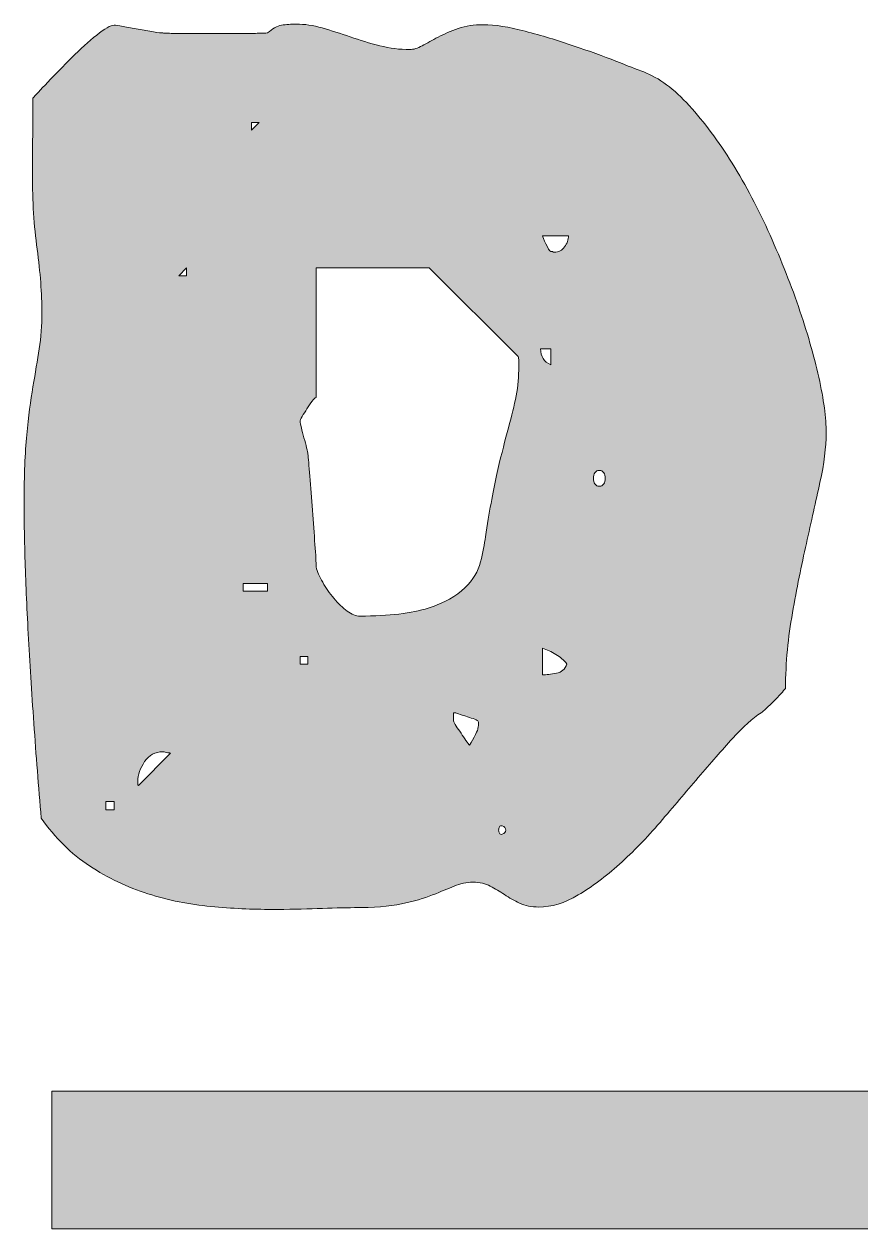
# Model space of a CAD drawing. Header units: inches. Extents: x 150 to 930, y -913 to -168.
# Drawn here: x 149.6 to 258.8, y -537.7 to -380.5 of the extents above; entities that cross this region are included whole.
import ezdxf

# ---------------------------------------------------------------- set-up
doc = ezdxf.new("R2010")
doc.units = ezdxf.units.IN
doc.header["$MEASUREMENT"] = 0
doc.layers.add('Layer 1', color=7, linetype='Continuous')

# ---------------------------------------------------------------- blocks, each defined once
blk = doc.blocks.new('block 4')
at = {"layer": 'Layer 1', "true_color": 0x2a4f7b}
h = blk.add_hatch(color=167, dxfattribs=at)
h.dxf.hatch_style = 2
edge = h.paths.add_edge_path()
edge.add_spline(control_points=[(149.6, -442.8), (149.6, -439.35), (149.71, -436.44), (149.95, -434.07), (150.18, -431.7), (150.45, -429.61), (150.76, -427.81), (151.07, -426), (151.34, -424.35), (151.57, -422.86), (151.8, -421.36), (151.92, -419.79), (151.92, -418.14), (151.92, -415.67), (151.71, -412.91), (151.3, -409.87), (150.89, -406.83), (150.68, -403.59), (150.68, -400.13), (150.68, -399.77), (150.68, -399.12), (150.68, -398.16), (150.68, -397.21), (150.69, -396.2), (150.72, -395.15), (150.75, -394.09), (150.76, -393.09), (150.76, -392.13), (150.76, -391.18), (150.76, -390.52), (150.76, -390.16), (151.07, -389.8), (151.71, -389.11), (152.69, -388.07), (153.67, -387.04), (154.71, -385.98), (155.82, -384.87), (156.93, -383.76), (158.01, -382.78), (159.07, -381.93), (160.12, -381.08), (160.88, -380.65), (161.35, -380.65), (161.5, -380.65), (161.89, -380.7), (162.51, -380.81), (163.13, -380.91), (163.78, -381.03), (164.48, -381.16), (165.17, -381.29), (165.84, -381.4), (166.49, -381.51), (167.13, -381.61), (167.53, -381.66), (167.69, -381.66), (167.74, -381.66), (168.03, -381.67), (168.58, -381.7), (169.12, -381.72), (169.76, -381.73), (170.51, -381.73), (171.26, -381.73), (171.99, -381.73), (172.71, -381.73), (173.43, -381.73), (174.03, -381.73), (174.49, -381.73), (174.75, -381.73), (175.21, -381.73), (175.88, -381.73), (176.55, -381.73), (177.25, -381.73), (177.97, -381.73), (178.69, -381.73), (179.37, -381.72), (180.02, -381.7), (180.66, -381.67), (181.11, -381.66), (181.37, -381.66), (181.99, -381.09), (182.59, -380.76), (183.19, -380.65), (183.78, -380.55), (184.43, -380.5), (185.16, -380.5), (186.19, -380.5), (187.29, -380.67), (188.48, -381), (189.67, -381.34), (190.89, -381.72), (192.15, -382.16), (193.41, -382.6), (194.7, -382.99), (196.02, -383.32), (197.33, -383.66), (198.63, -383.82), (199.92, -383.82), (200.39, -383.82), (200.93, -383.66), (201.54, -383.32), (202.16, -382.99), (202.86, -382.61), (203.63, -382.2), (204.4, -381.79), (205.28, -381.41), (206.26, -381.08), (207.24, -380.74), (208.32, -380.58), (209.51, -380.58), (211.05, -380.58), (212.88, -380.86), (214.99, -381.43), (217.11, -381.99), (219.19, -382.62), (221.26, -383.32), (223.32, -384.02), (225.17, -384.69), (226.82, -385.33), (228.47, -385.98), (229.55, -386.4), (230.07, -386.61), (232.08, -387.28), (234.06, -388.65), (236.02, -390.74), (237.98, -392.83), (239.86, -395.29), (241.66, -398.12), (243.47, -400.96), (245.13, -404.05), (246.65, -407.4), (248.17, -410.75), (249.5, -414.06), (250.63, -417.33), (251.76, -420.61), (252.65, -423.68), (253.3, -426.57), (253.94, -429.46), (254.26, -431.88), (254.26, -433.83), (254.26, -435.69), (253.99, -437.84), (253.45, -440.29), (252.91, -442.74), (252.32, -445.39), (251.67, -448.25), (251.03, -451.11), (250.42, -454.13), (249.86, -457.3), (249.29, -460.47), (248.98, -463.75), (248.93, -467.15), (248.82, -467.31), (248.63, -467.54), (248.35, -467.85), (248.07, -468.16), (247.76, -468.48), (247.42, -468.81), (247.09, -469.15), (246.76, -469.46), (246.46, -469.74), (246.15, -470.03), (245.91, -470.22), (245.76, -470.32), (244.68, -471.04), (243.44, -472.16), (242.05, -473.68), (240.66, -475.2), (239.16, -476.9), (237.57, -478.79), (235.97, -480.67), (234.31, -482.61), (232.58, -484.62), (230.85, -486.63), (229.09, -488.45), (227.29, -490.07), (225.48, -491.69), (223.69, -493.03), (221.91, -494.09), (220.13, -495.15), (218.42, -495.67), (216.77, -495.67), (215.79, -495.67), (214.96, -495.51), (214.26, -495.17), (213.56, -494.84), (212.91, -494.47), (212.29, -494.05), (211.67, -493.64), (211.05, -493.27), (210.43, -492.93), (209.82, -492.59), (209.07, -492.43), (208.19, -492.43), (207.31, -492.43), (206.49, -492.59), (205.72, -492.93), (204.95, -493.27), (204, -493.65), (202.9, -494.09), (201.79, -494.53), (200.44, -494.91), (198.84, -495.25), (197.24, -495.58), (195.21, -495.75), (192.73, -495.75), (191.29, -495.75), (189.67, -495.79), (187.86, -495.87), (186.06, -495.95), (184.07, -495.98), (181.91, -495.98), (179.38, -495.98), (176.73, -495.86), (173.95, -495.6), (171.17, -495.34), (168.43, -494.79), (165.75, -493.94), (163.07, -493.09), (160.54, -491.88), (158.14, -490.3), (155.74, -488.73), (153.64, -486.66), (151.84, -484.08), (151.48, -479.96), (151.16, -475.84), (150.87, -471.71), (150.59, -467.59), (150.35, -463.7), (150.14, -460.04), (149.94, -456.38), (149.79, -453.06), (149.71, -450.07), (149.64, -447.08), (149.6, -444.66), (149.6, -442.8)], knot_values=[0, 0, 0, 0, 1, 1, 1, 2, 2, 2, 3, 3, 3, 4, 4, 4, 5, 5, 5, 6, 6, 6, 7, 7, 7, 8, 8, 8, 9, 9, 9, 10, 10, 10, 11, 11, 11, 12, 12, 12, 13, 13, 13, 14, 14, 14, 15, 15, 15, 16, 16, 16, 17, 17, 17, 18, 18, 18, 19, 19, 19, 20, 20, 20, 21, 21, 21, 22, 22, 22, 23, 23, 23, 24, 24, 24, 25, 25, 25, 26, 26, 26, 27, 27, 27, 28, 28, 28, 29, 29, 29, 30, 30, 30, 31, 31, 31, 32, 32, 32, 33, 33, 33, 34, 34, 34, 35, 35, 35, 36, 36, 36, 37, 37, 37, 38, 38, 38, 39, 39, 39, 40, 40, 40, 41, 41, 41, 42, 42, 42, 43, 43, 43, 44, 44, 44, 45, 45, 45, 46, 46, 46, 47, 47, 47, 48, 48, 48, 49, 49, 49, 50, 50, 50, 51, 51, 51, 52, 52, 52, 53, 53, 53, 54, 54, 54, 55, 55, 55, 56, 56, 56, 57, 57, 57, 58, 58, 58, 59, 59, 59, 60, 60, 60, 61, 61, 61, 62, 62, 62, 63, 63, 63, 64, 64, 64, 65, 65, 65, 66, 66, 66, 67, 67, 67, 68, 68, 68, 69, 69, 69, 70, 70, 70, 71, 71, 71, 72, 72, 72, 73, 73, 73, 74, 74, 74, 75, 75, 75, 76, 76, 76, 77, 77, 77, 78, 78, 78, 78], degree=3, periodic=1)
h.paths.add_polyline_path([(161.35, -481.91), (160.27, -481.91), (160.27, -483), (161.35, -483)])
edge = h.paths.add_edge_path()
edge.add_spline(control_points=[(164.44, -479.29), (164.44, -479.34), (164.44, -479.43), (164.44, -479.56), (164.44, -479.69), (164.47, -479.78), (164.52, -479.83), (164.52, -479.83), (168.69, -475.58), (168.69, -475.58), (168.59, -475.58), (168.42, -475.55), (168.19, -475.5), (167.96, -475.45), (167.79, -475.42), (167.69, -475.42), (166.71, -475.42), (165.92, -475.85), (165.33, -476.7), (164.74, -477.55), (164.44, -478.41), (164.44, -479.29)], knot_values=[0, 0, 0, 0, 1, 1, 1, 2, 2, 2, 3, 3, 3, 4, 4, 4, 5, 5, 5, 6, 6, 6, 7, 7, 7, 7], degree=3, periodic=1)
h.paths.add_polyline_path([(170.78, -413.35), (170.78, -412.27), (169.77, -413.35)])
h.paths.add_polyline_path([(178.2, -453.47), (178.2, -454.48), (181.37, -454.48), (181.37, -453.47)])
h.paths.add_polyline_path([(179.28, -393.33), (179.28, -394.34), (180.29, -393.33)])
edge = h.paths.add_edge_path()
edge.add_spline(control_points=[(187.71, -412.27), (187.71, -412.27), (187.71, -429.2), (187.71, -429.2), (187.55, -429.25), (187.37, -429.42), (187.17, -429.7), (186.96, -429.98), (186.74, -430.31), (186.51, -430.67), (186.28, -431.03), (186.07, -431.36), (185.89, -431.67), (185.71, -431.98), (185.62, -432.21), (185.62, -432.37), (185.62, -432.47), (185.67, -432.73), (185.78, -433.14), (185.88, -433.55), (185.99, -433.99), (186.12, -434.45), (186.25, -434.92), (186.37, -435.36), (186.47, -435.77), (186.57, -436.18), (186.63, -436.44), (186.63, -436.54), (186.68, -437.11), (186.77, -438.09), (186.9, -439.48), (187.02, -440.87), (187.14, -442.35), (187.24, -443.92), (187.35, -445.5), (187.45, -446.98), (187.55, -448.37), (187.66, -449.76), (187.71, -450.74), (187.71, -451.3), (187.86, -451.92), (188.14, -452.59), (188.56, -453.31), (188.97, -454.04), (189.46, -454.73), (190.03, -455.4), (190.59, -456.07), (191.17, -456.63), (191.77, -457.06), (192.36, -457.5), (192.91, -457.72), (193.43, -457.72), (197.24, -457.72), (200.2, -457.37), (202.32, -456.68), (204.43, -455.98), (206.03, -455.11), (207.11, -454.05), (208.19, -452.99), (208.87, -451.86), (209.16, -450.65), (209.44, -449.44), (209.66, -448.34), (209.82, -447.36), (210.28, -444.22), (210.76, -441.56), (211.25, -439.4), (211.73, -437.24), (212.2, -435.36), (212.64, -433.76), (213.07, -432.16), (213.44, -430.73), (213.72, -429.47), (214, -428.21), (214.14, -426.93), (214.14, -425.64), (214.14, -425.38), (214.14, -425.04), (214.14, -424.6), (214.14, -424.16), (214.12, -423.92), (214.07, -423.87), (214.07, -423.87), (202.47, -412.27), (202.47, -412.27), (202.47, -412.27), (187.71, -412.27), (187.71, -412.27)], knot_values=[0, 0, 0, 0, 1, 1, 1, 2, 2, 2, 3, 3, 3, 4, 4, 4, 5, 5, 5, 6, 6, 6, 7, 7, 7, 8, 8, 8, 9, 9, 9, 10, 10, 10, 11, 11, 11, 12, 12, 12, 13, 13, 13, 14, 14, 14, 15, 15, 15, 16, 16, 16, 17, 17, 17, 18, 18, 18, 19, 19, 19, 20, 20, 20, 21, 21, 21, 22, 22, 22, 23, 23, 23, 24, 24, 24, 25, 25, 25, 26, 26, 26, 27, 27, 27, 28, 28, 28, 29, 29, 29, 29], degree=3, periodic=1)
h.paths.add_polyline_path([(185.62, -463.98), (186.63, -463.98), (186.63, -462.98), (185.62, -462.98)])
edge = h.paths.add_edge_path()
edge.add_spline(control_points=[(208.81, -471.4), (208.71, -471.3), (208.5, -471.2), (208.19, -471.09), (207.88, -470.99), (207.56, -470.89), (207.23, -470.78), (206.89, -470.68), (206.58, -470.58), (206.3, -470.47), (206.01, -470.37), (205.8, -470.32), (205.64, -470.32), (205.64, -470.32), (205.64, -471.4), (205.64, -471.4), (205.69, -471.56), (205.81, -471.78), (205.99, -472.06), (206.17, -472.34), (206.38, -472.65), (206.61, -472.99), (206.84, -473.32), (207.06, -473.65), (207.26, -473.96), (207.47, -474.26), (207.62, -474.47), (207.73, -474.57), (207.83, -474.42), (208.02, -474.07), (208.31, -473.53), (208.59, -472.99), (208.76, -472.64), (208.81, -472.48), (208.81, -472.43), (208.82, -472.33), (208.85, -472.18), (208.87, -472.02), (208.89, -471.92), (208.89, -471.87), (208.89, -471.87), (208.89, -471.56), (208.89, -471.56), (208.84, -471.51), (208.81, -471.45), (208.81, -471.4)], knot_values=[0, 0, 0, 0, 1, 1, 1, 2, 2, 2, 3, 3, 3, 4, 4, 4, 5, 5, 5, 6, 6, 6, 7, 7, 7, 8, 8, 8, 9, 9, 9, 10, 10, 10, 11, 11, 11, 12, 12, 12, 13, 13, 13, 14, 14, 14, 15, 15, 15, 15], degree=3, periodic=1)
edge = h.paths.add_edge_path()
edge.add_spline(control_points=[(211.98, -485.09), (211.83, -485.03), (211.71, -485.07), (211.63, -485.2), (211.55, -485.33), (211.52, -485.47), (211.52, -485.63), (211.52, -485.78), (211.55, -485.92), (211.63, -486.05), (211.71, -486.18), (211.83, -486.22), (211.98, -486.17), (212.29, -486.07), (212.44, -485.88), (212.44, -485.63), (212.44, -485.37), (212.29, -485.19), (211.98, -485.09)], knot_values=[0, 0, 0, 0, 1, 1, 1, 2, 2, 2, 3, 3, 3, 4, 4, 4, 5, 5, 5, 6, 6, 6, 6], degree=3, periodic=1)
edge = h.paths.add_edge_path()
edge.add_spline(control_points=[(217, -422.86), (217, -423.84), (217.44, -424.54), (218.32, -424.95), (218.32, -424.95), (218.32, -422.86), (218.32, -422.86), (218.32, -422.86), (217, -422.86), (217, -422.86)], knot_values=[0, 0, 0, 0, 1, 1, 1, 2, 2, 2, 3, 3, 3, 3], degree=3, periodic=1)
edge = h.paths.add_edge_path()
edge.add_spline(control_points=[(217.24, -408.1), (217.29, -408.25), (217.44, -408.61), (217.7, -409.18), (217.96, -409.75), (218.16, -410.08), (218.32, -410.18), (218.32, -410.18), (218.55, -410.18), (218.55, -410.18), (218.6, -410.18), (218.63, -410.2), (218.63, -410.22), (218.63, -410.25), (218.65, -410.26), (218.71, -410.26), (218.71, -410.26), (218.78, -410.26), (218.78, -410.26), (219.35, -410.26), (219.8, -410.03), (220.13, -409.56), (220.47, -409.1), (220.64, -408.61), (220.64, -408.1), (220.64, -408.1), (217.24, -408.1), (217.24, -408.1)], knot_values=[0, 0, 0, 0, 1, 1, 1, 2, 2, 2, 3, 3, 3, 4, 4, 4, 5, 5, 5, 6, 6, 6, 7, 7, 7, 8, 8, 8, 9, 9, 9, 9], degree=3, periodic=1)
edge = h.paths.add_edge_path()
edge.add_spline(control_points=[(217.24, -465.37), (217.75, -465.37), (218.36, -465.31), (219.05, -465.18), (219.75, -465.05), (220.2, -464.65), (220.41, -463.98), (220.04, -463.47), (219.57, -463.04), (218.98, -462.71), (218.38, -462.37), (217.8, -462.1), (217.24, -461.9), (217.24, -461.9), (217.24, -465.37), (217.24, -465.37)], knot_values=[0, 0, 0, 0, 1, 1, 1, 2, 2, 2, 3, 3, 3, 4, 4, 4, 5, 5, 5, 5], degree=3, periodic=1)
edge = h.paths.add_edge_path()
edge.add_spline(control_points=[(224.66, -438.71), (224.4, -438.71), (224.21, -438.81), (224.08, -439.02), (223.95, -439.22), (223.88, -439.47), (223.88, -439.75), (223.88, -440.03), (223.95, -440.28), (224.08, -440.48), (224.21, -440.69), (224.4, -440.79), (224.66, -440.79), (224.91, -440.79), (225.11, -440.69), (225.24, -440.48), (225.37, -440.28), (225.43, -440.03), (225.43, -439.75), (225.43, -439.47), (225.37, -439.22), (225.24, -439.02), (225.11, -438.81), (224.91, -438.71), (224.66, -438.71)], knot_values=[0, 0, 0, 0, 1, 1, 1, 2, 2, 2, 3, 3, 3, 4, 4, 4, 5, 5, 5, 6, 6, 6, 7, 7, 7, 8, 8, 8, 8], degree=3, periodic=1)
at = {"layer": 'Layer 1', "lineweight": 0}
for points in [[(179.28, -393.33), (179.28, -394.34), (180.29, -393.33), (179.28, -393.33)], [(170.78, -413.35), (170.78, -412.27), (169.77, -413.35), (170.78, -413.35)], [(178.2, -453.47), (178.2, -454.48), (181.37, -454.48), (181.37, -453.47), (178.2, -453.47)], [(185.62, -463.98), (186.63, -463.98), (186.63, -462.98), (185.62, -462.98), (185.62, -463.98)], [(161.35, -481.91), (160.27, -481.91), (160.27, -483), (161.35, -483), (161.35, -481.91)]]:
    blk.add_lwpolyline(points, dxfattribs=at)
for points, knots in [([(149.6, -442.8), (149.6, -439.35), (149.71, -436.44), (149.95, -434.07), (150.18, -431.7), (150.45, -429.61), (150.76, -427.81), (151.07, -426), (151.34, -424.35), (151.57, -422.86), (151.8, -421.36), (151.92, -419.79), (151.92, -418.14), (151.92, -415.67), (151.71, -412.91), (151.3, -409.87), (150.89, -406.83), (150.68, -403.59), (150.68, -400.13), (150.68, -399.77), (150.68, -399.12), (150.68, -398.16), (150.68, -397.21), (150.69, -396.2), (150.72, -395.15), (150.75, -394.09), (150.76, -393.09), (150.76, -392.13), (150.76, -391.18), (150.76, -390.52), (150.76, -390.16), (151.07, -389.8), (151.71, -389.11), (152.69, -388.07), (153.67, -387.04), (154.71, -385.98), (155.82, -384.87), (156.93, -383.76), (158.01, -382.78), (159.07, -381.93), (160.12, -381.08), (160.88, -380.65), (161.35, -380.65), (161.5, -380.65), (161.89, -380.7), (162.51, -380.81), (163.13, -380.91), (163.78, -381.03), (164.48, -381.16), (165.17, -381.29), (165.84, -381.4), (166.49, -381.51), (167.13, -381.61), (167.53, -381.66), (167.69, -381.66), (167.74, -381.66), (168.03, -381.67), (168.58, -381.7), (169.12, -381.72), (169.76, -381.73), (170.51, -381.73), (171.26, -381.73), (171.99, -381.73), (172.71, -381.73), (173.43, -381.73), (174.03, -381.73), (174.49, -381.73), (174.75, -381.73), (175.21, -381.73), (175.88, -381.73), (176.55, -381.73), (177.25, -381.73), (177.97, -381.73), (178.69, -381.73), (179.37, -381.72), (180.02, -381.7), (180.66, -381.67), (181.11, -381.66), (181.37, -381.66), (181.99, -381.09), (182.59, -380.76), (183.19, -380.65), (183.78, -380.55), (184.43, -380.5), (185.16, -380.5), (186.19, -380.5), (187.29, -380.67), (188.48, -381), (189.67, -381.34), (190.89, -381.72), (192.15, -382.16), (193.41, -382.6), (194.7, -382.99), (196.02, -383.32), (197.33, -383.66), (198.63, -383.82), (199.92, -383.82), (200.39, -383.82), (200.93, -383.66), (201.54, -383.32), (202.16, -382.99), (202.86, -382.61), (203.63, -382.2), (204.4, -381.79), (205.28, -381.41), (206.26, -381.08), (207.24, -380.74), (208.32, -380.58), (209.51, -380.58), (211.05, -380.58), (212.88, -380.86), (214.99, -381.43), (217.11, -381.99), (219.19, -382.62), (221.26, -383.32), (223.32, -384.02), (225.17, -384.69), (226.82, -385.33), (228.47, -385.98), (229.55, -386.4), (230.07, -386.61), (232.08, -387.28), (234.06, -388.65), (236.02, -390.74), (237.98, -392.83), (239.86, -395.29), (241.66, -398.12), (243.47, -400.96), (245.13, -404.05), (246.65, -407.4), (248.17, -410.75), (249.5, -414.06), (250.63, -417.33), (251.76, -420.61), (252.65, -423.68), (253.3, -426.57), (253.94, -429.46), (254.26, -431.88), (254.26, -433.83), (254.26, -435.69), (253.99, -437.84), (253.45, -440.29), (252.91, -442.74), (252.32, -445.39), (251.67, -448.25), (251.03, -451.11), (250.42, -454.13), (249.86, -457.3), (249.29, -460.47), (248.98, -463.75), (248.93, -467.15), (248.82, -467.31), (248.63, -467.54), (248.35, -467.85), (248.07, -468.16), (247.76, -468.48), (247.42, -468.81), (247.09, -469.15), (246.76, -469.46), (246.46, -469.74), (246.15, -470.03), (245.91, -470.22), (245.76, -470.32), (244.68, -471.04), (243.44, -472.16), (242.05, -473.68), (240.66, -475.2), (239.16, -476.9), (237.57, -478.79), (235.97, -480.67), (234.31, -482.61), (232.58, -484.62), (230.85, -486.63), (229.09, -488.45), (227.29, -490.07), (225.48, -491.69), (223.69, -493.03), (221.91, -494.09), (220.13, -495.15), (218.42, -495.67), (216.77, -495.67), (215.79, -495.67), (214.96, -495.51), (214.26, -495.17), (213.56, -494.84), (212.91, -494.47), (212.29, -494.05), (211.67, -493.64), (211.05, -493.27), (210.43, -492.93), (209.82, -492.59), (209.07, -492.43), (208.19, -492.43), (207.31, -492.43), (206.49, -492.59), (205.72, -492.93), (204.95, -493.27), (204, -493.65), (202.9, -494.09), (201.79, -494.53), (200.44, -494.91), (198.84, -495.25), (197.24, -495.58), (195.21, -495.75), (192.73, -495.75), (191.29, -495.75), (189.67, -495.79), (187.86, -495.87), (186.06, -495.95), (184.07, -495.98), (181.91, -495.98), (179.38, -495.98), (176.73, -495.86), (173.95, -495.6), (171.17, -495.34), (168.43, -494.79), (165.75, -493.94), (163.07, -493.09), (160.54, -491.88), (158.14, -490.3), (155.74, -488.73), (153.64, -486.66), (151.84, -484.08), (151.48, -479.96), (151.16, -475.84), (150.87, -471.71), (150.59, -467.59), (150.35, -463.7), (150.14, -460.04), (149.94, -456.38), (149.79, -453.06), (149.71, -450.07), (149.64, -447.08), (149.6, -444.66), (149.6, -442.8)], [0, 0, 0, 0, 1, 1, 1, 2, 2, 2, 3, 3, 3, 4, 4, 4, 5, 5, 5, 6, 6, 6, 7, 7, 7, 8, 8, 8, 9, 9, 9, 10, 10, 10, 11, 11, 11, 12, 12, 12, 13, 13, 13, 14, 14, 14, 15, 15, 15, 16, 16, 16, 17, 17, 17, 18, 18, 18, 19, 19, 19, 20, 20, 20, 21, 21, 21, 22, 22, 22, 23, 23, 23, 24, 24, 24, 25, 25, 25, 26, 26, 26, 27, 27, 27, 28, 28, 28, 29, 29, 29, 30, 30, 30, 31, 31, 31, 32, 32, 32, 33, 33, 33, 34, 34, 34, 35, 35, 35, 36, 36, 36, 37, 37, 37, 38, 38, 38, 39, 39, 39, 40, 40, 40, 41, 41, 41, 42, 42, 42, 43, 43, 43, 44, 44, 44, 45, 45, 45, 46, 46, 46, 47, 47, 47, 48, 48, 48, 49, 49, 49, 50, 50, 50, 51, 51, 51, 52, 52, 52, 53, 53, 53, 54, 54, 54, 55, 55, 55, 56, 56, 56, 57, 57, 57, 58, 58, 58, 59, 59, 59, 60, 60, 60, 61, 61, 61, 62, 62, 62, 63, 63, 63, 64, 64, 64, 65, 65, 65, 66, 66, 66, 67, 67, 67, 68, 68, 68, 69, 69, 69, 70, 70, 70, 71, 71, 71, 72, 72, 72, 73, 73, 73, 74, 74, 74, 75, 75, 75, 76, 76, 76, 77, 77, 77, 78, 78, 78, 78]), ([(217.24, -408.1), (217.29, -408.25), (217.44, -408.61), (217.7, -409.18), (217.96, -409.75), (218.16, -410.08), (218.32, -410.18), (218.32, -410.18), (218.55, -410.18), (218.55, -410.18), (218.6, -410.18), (218.63, -410.2), (218.63, -410.22), (218.63, -410.25), (218.65, -410.26), (218.71, -410.26), (218.71, -410.26), (218.78, -410.26), (218.78, -410.26), (219.35, -410.26), (219.8, -410.03), (220.13, -409.56), (220.47, -409.1), (220.64, -408.61), (220.64, -408.1), (220.64, -408.1), (217.24, -408.1), (217.24, -408.1)], [0, 0, 0, 0, 1, 1, 1, 2, 2, 2, 3, 3, 3, 4, 4, 4, 5, 5, 5, 6, 6, 6, 7, 7, 7, 8, 8, 8, 9, 9, 9, 9]), ([(187.71, -412.27), (187.71, -412.27), (187.71, -429.2), (187.71, -429.2), (187.55, -429.25), (187.37, -429.42), (187.17, -429.7), (186.96, -429.98), (186.74, -430.31), (186.51, -430.67), (186.28, -431.03), (186.07, -431.36), (185.89, -431.67), (185.71, -431.98), (185.62, -432.21), (185.62, -432.37), (185.62, -432.47), (185.67, -432.73), (185.78, -433.14), (185.88, -433.55), (185.99, -433.99), (186.12, -434.45), (186.25, -434.92), (186.37, -435.36), (186.47, -435.77), (186.57, -436.18), (186.63, -436.44), (186.63, -436.54), (186.68, -437.11), (186.77, -438.09), (186.9, -439.48), (187.02, -440.87), (187.14, -442.35), (187.24, -443.92), (187.35, -445.5), (187.45, -446.98), (187.55, -448.37), (187.66, -449.76), (187.71, -450.74), (187.71, -451.3), (187.86, -451.92), (188.14, -452.59), (188.56, -453.31), (188.97, -454.04), (189.46, -454.73), (190.03, -455.4), (190.59, -456.07), (191.17, -456.63), (191.77, -457.06), (192.36, -457.5), (192.91, -457.72), (193.43, -457.72), (197.24, -457.72), (200.2, -457.37), (202.32, -456.68), (204.43, -455.98), (206.03, -455.11), (207.11, -454.05), (208.19, -452.99), (208.87, -451.86), (209.16, -450.65), (209.44, -449.44), (209.66, -448.34), (209.82, -447.36), (210.28, -444.22), (210.76, -441.56), (211.25, -439.4), (211.73, -437.24), (212.2, -435.36), (212.64, -433.76), (213.07, -432.16), (213.44, -430.73), (213.72, -429.47), (214, -428.21), (214.14, -426.93), (214.14, -425.64), (214.14, -425.38), (214.14, -425.04), (214.14, -424.6), (214.14, -424.16), (214.12, -423.92), (214.07, -423.87), (214.07, -423.87), (202.47, -412.27), (202.47, -412.27), (202.47, -412.27), (187.71, -412.27), (187.71, -412.27)], [0, 0, 0, 0, 1, 1, 1, 2, 2, 2, 3, 3, 3, 4, 4, 4, 5, 5, 5, 6, 6, 6, 7, 7, 7, 8, 8, 8, 9, 9, 9, 10, 10, 10, 11, 11, 11, 12, 12, 12, 13, 13, 13, 14, 14, 14, 15, 15, 15, 16, 16, 16, 17, 17, 17, 18, 18, 18, 19, 19, 19, 20, 20, 20, 21, 21, 21, 22, 22, 22, 23, 23, 23, 24, 24, 24, 25, 25, 25, 26, 26, 26, 27, 27, 27, 28, 28, 28, 29, 29, 29, 29]), ([(217, -422.86), (217, -423.84), (217.44, -424.54), (218.32, -424.95), (218.32, -424.95), (218.32, -422.86), (218.32, -422.86), (218.32, -422.86), (217, -422.86), (217, -422.86)], [0, 0, 0, 0, 1, 1, 1, 2, 2, 2, 3, 3, 3, 3]), ([(224.66, -438.71), (224.4, -438.71), (224.21, -438.81), (224.08, -439.02), (223.95, -439.22), (223.88, -439.47), (223.88, -439.75), (223.88, -440.03), (223.95, -440.28), (224.08, -440.48), (224.21, -440.69), (224.4, -440.79), (224.66, -440.79), (224.91, -440.79), (225.11, -440.69), (225.24, -440.48), (225.37, -440.28), (225.43, -440.03), (225.43, -439.75), (225.43, -439.47), (225.37, -439.22), (225.24, -439.02), (225.11, -438.81), (224.91, -438.71), (224.66, -438.71)], [0, 0, 0, 0, 1, 1, 1, 2, 2, 2, 3, 3, 3, 4, 4, 4, 5, 5, 5, 6, 6, 6, 7, 7, 7, 8, 8, 8, 8]), ([(217.24, -465.37), (217.75, -465.37), (218.36, -465.31), (219.05, -465.18), (219.75, -465.05), (220.2, -464.65), (220.41, -463.98), (220.04, -463.47), (219.57, -463.04), (218.98, -462.71), (218.38, -462.37), (217.8, -462.1), (217.24, -461.9), (217.24, -461.9), (217.24, -465.37), (217.24, -465.37)], [0, 0, 0, 0, 1, 1, 1, 2, 2, 2, 3, 3, 3, 4, 4, 4, 5, 5, 5, 5]), ([(208.81, -471.4), (208.71, -471.3), (208.5, -471.2), (208.19, -471.09), (207.88, -470.99), (207.56, -470.89), (207.23, -470.78), (206.89, -470.68), (206.58, -470.58), (206.3, -470.47), (206.01, -470.37), (205.8, -470.32), (205.64, -470.32), (205.64, -470.32), (205.64, -471.4), (205.64, -471.4), (205.69, -471.56), (205.81, -471.78), (205.99, -472.06), (206.17, -472.34), (206.38, -472.65), (206.61, -472.99), (206.84, -473.32), (207.06, -473.65), (207.26, -473.96), (207.47, -474.26), (207.62, -474.47), (207.73, -474.57), (207.83, -474.42), (208.02, -474.07), (208.31, -473.53), (208.59, -472.99), (208.76, -472.64), (208.81, -472.48), (208.81, -472.43), (208.82, -472.33), (208.85, -472.18), (208.87, -472.02), (208.89, -471.92), (208.89, -471.87), (208.89, -471.87), (208.89, -471.56), (208.89, -471.56), (208.84, -471.51), (208.81, -471.45), (208.81, -471.4)], [0, 0, 0, 0, 1, 1, 1, 2, 2, 2, 3, 3, 3, 4, 4, 4, 5, 5, 5, 6, 6, 6, 7, 7, 7, 8, 8, 8, 9, 9, 9, 10, 10, 10, 11, 11, 11, 12, 12, 12, 13, 13, 13, 14, 14, 14, 15, 15, 15, 15]), ([(164.44, -479.29), (164.44, -479.34), (164.44, -479.43), (164.44, -479.56), (164.44, -479.69), (164.47, -479.78), (164.52, -479.83), (164.52, -479.83), (168.69, -475.58), (168.69, -475.58), (168.59, -475.58), (168.42, -475.55), (168.19, -475.5), (167.96, -475.45), (167.79, -475.42), (167.69, -475.42), (166.71, -475.42), (165.92, -475.85), (165.33, -476.7), (164.74, -477.55), (164.44, -478.41), (164.44, -479.29)], [0, 0, 0, 0, 1, 1, 1, 2, 2, 2, 3, 3, 3, 4, 4, 4, 5, 5, 5, 6, 6, 6, 7, 7, 7, 7]), ([(211.98, -485.09), (211.83, -485.03), (211.71, -485.07), (211.63, -485.2), (211.55, -485.33), (211.52, -485.47), (211.52, -485.63), (211.52, -485.78), (211.55, -485.92), (211.63, -486.05), (211.71, -486.18), (211.83, -486.22), (211.98, -486.17), (212.29, -486.07), (212.44, -485.88), (212.44, -485.63), (212.44, -485.37), (212.29, -485.19), (211.98, -485.09)], [0, 0, 0, 0, 1, 1, 1, 2, 2, 2, 3, 3, 3, 4, 4, 4, 5, 5, 5, 6, 6, 6, 6])]:
    blk.add_open_spline(points, degree=3, knots=knots, dxfattribs=at)
blk = doc.blocks.new('block 2')
at = {"layer": 'Layer 1', "true_color": 0xce432c}
h = blk.add_hatch(color=22, dxfattribs=at)
h.dxf.hatch_style = 2
h.paths.add_polyline_path([(926.76, -537.65), (153.24, -537.65), (153.24, -519.67), (926.76, -519.67)])
at = {"layer": 'Layer 1', "lineweight": 0}
blk.add_lwpolyline([(926.76, -537.65), (153.24, -537.65), (153.24, -519.67), (926.76, -519.67), (926.76, -537.65)], dxfattribs=at)
at = {"layer": 'Layer 1'}
blk.add_blockref('block 4', (0, 0), dxfattribs=at)

msp = doc.modelspace()

# ---------------------------------------------------------------- block references
at = {"layer": 'Layer 1'}
msp.add_blockref('block 2', (0, 0), dxfattribs=at)

doc.saveas('drawing.dxf')
